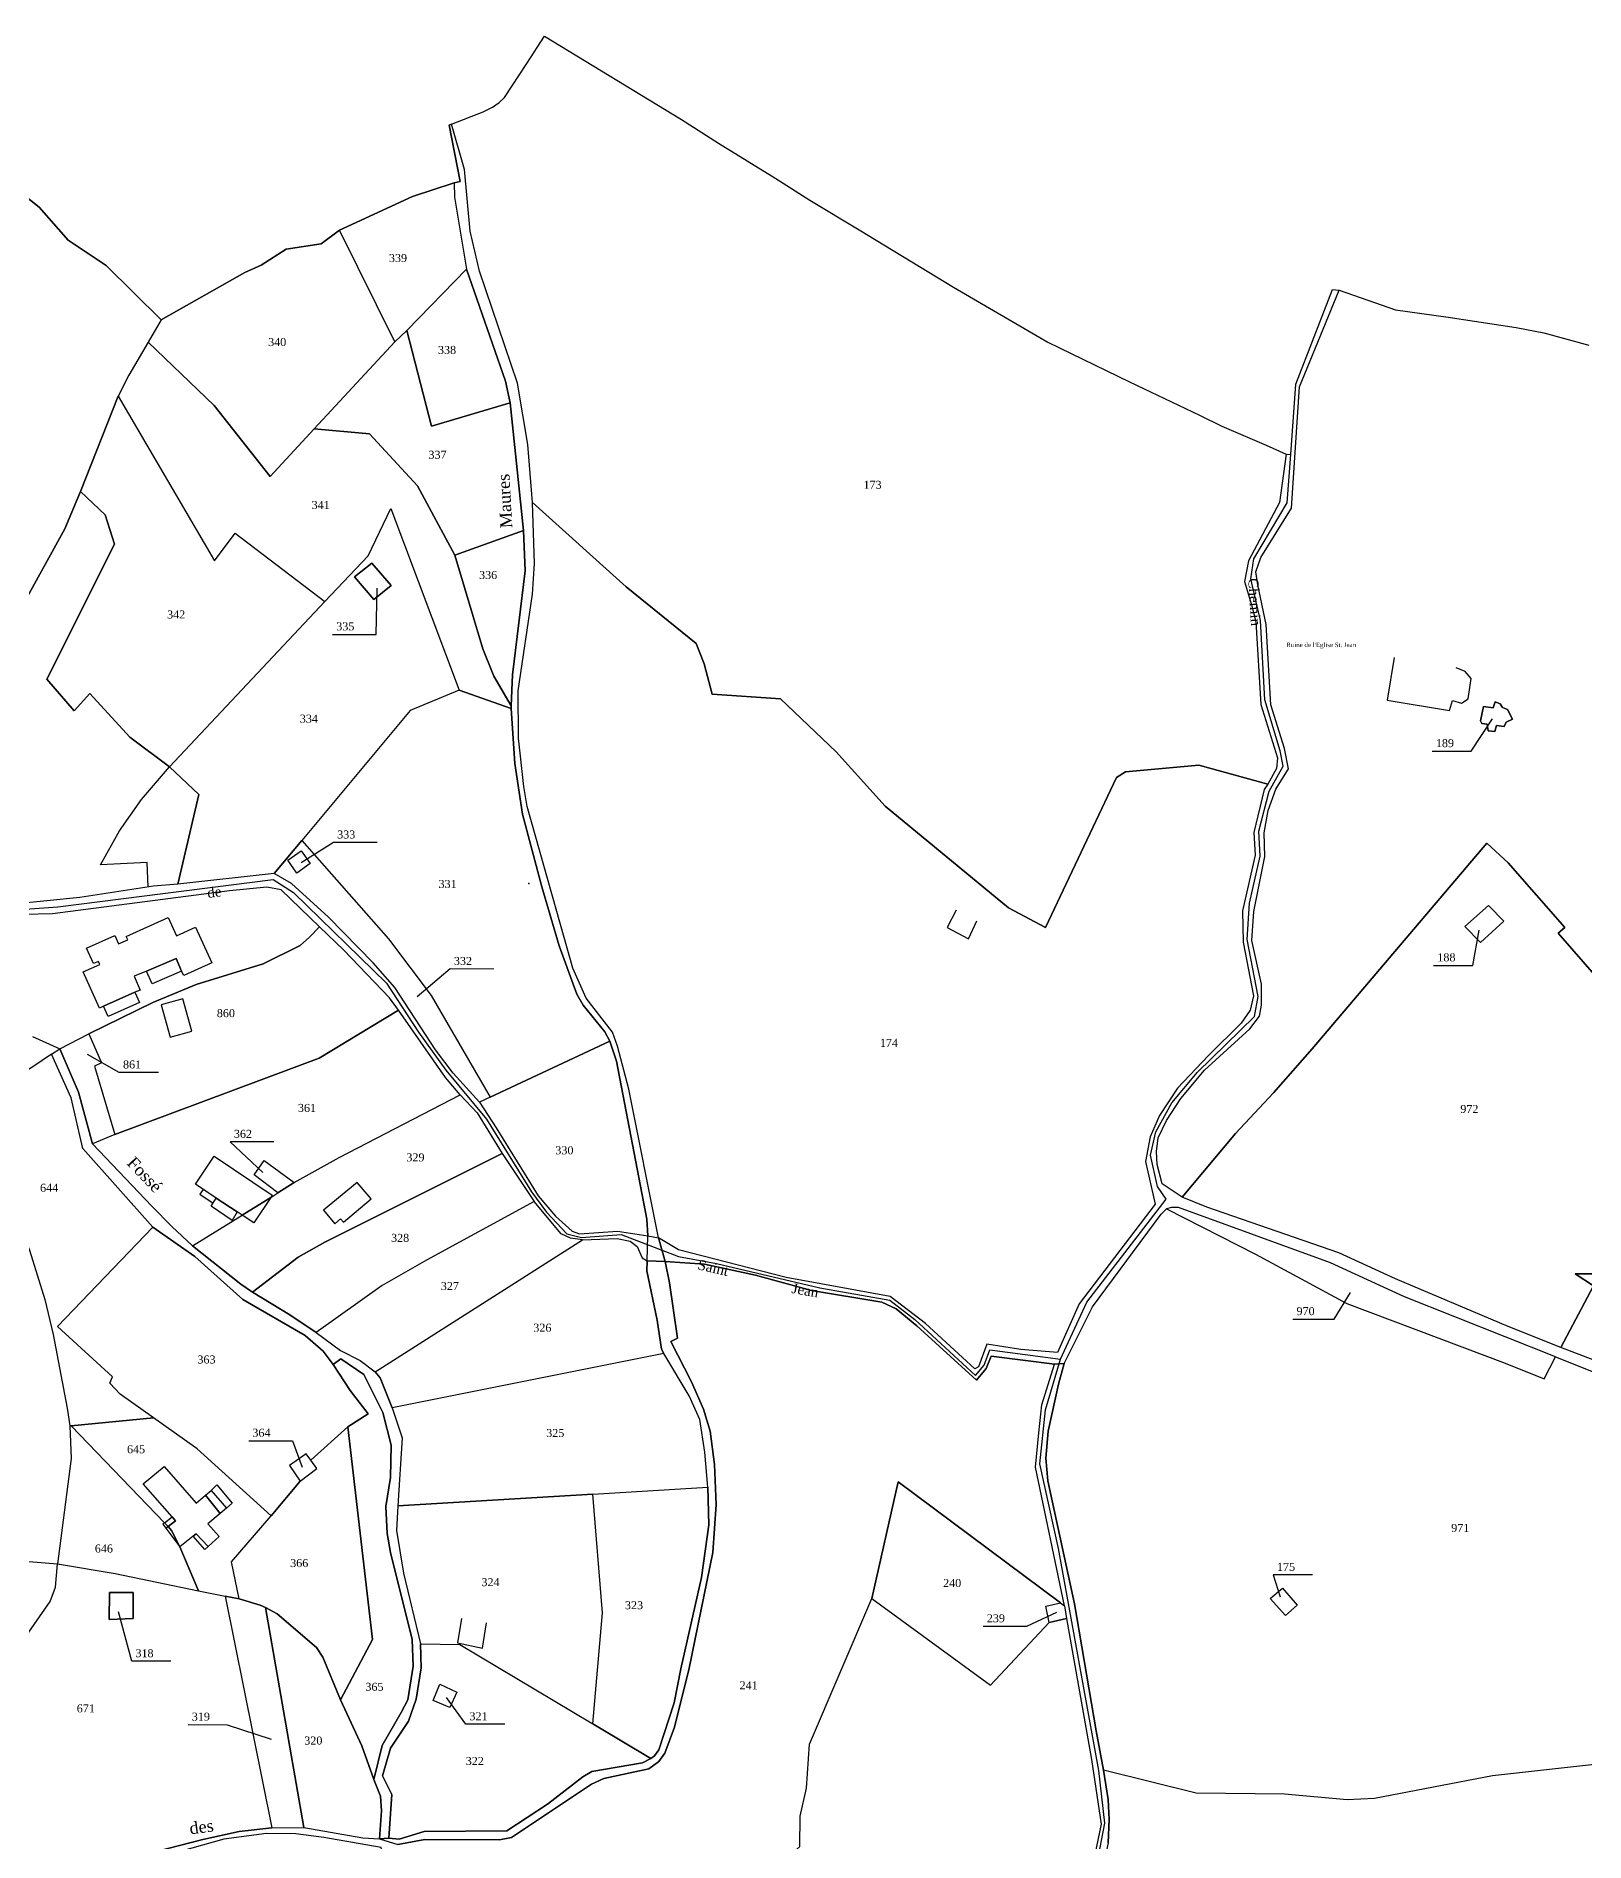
# Model space of a CAD drawing. Extents: x 1208104 to 1212743, y 6150498 to 6153217.
# Drawn here: x 1208578.3 to 1208965.5, y 6152259 to 6152710.2 of the extents above; entities that cross this region are included whole.
import ezdxf

# ---------------------------------------------------------------- set-up
doc = ezdxf.new("R2010")
doc.units = 0
doc.linetypes.add('CONTINU', pattern=[0])
doc.layers.get('0').update_dxf_attribs({"linetype": 'CONTINU'})
for name, color, linetype in [('1FLECHEFL', 7, 'CONTINU'), ('1LIEUDIT', 7, 'CONTINU'), ('1PARCELLE', 7, 'CONTINU'), ('1SECTION', 7, 'CONTINU'), ('1SUBDSECT', 7, 'CONTINU'), ('1TRONFLUV', 7, 'CONTINU'), ('1TROUPARCELLE', 7, 'CONTINU'), ('1ZONCOMM', 7, 'CONTINU'), ('3BATIDUR', 7, 'CONTINU'), ('3BATILEGER', 7, 'CONTINU'), ('3ENSIMMO', 7, 'CONTINU'), ('3FISCLINE', 7, 'CONTINUOUS'), ('3FLECHEPAR', 7, 'CONTINU'), ('3PARCELLETEX', 7, 'CONTINU'), ('3PISCINE', 7, 'CONTINUOUS'), ('3PONT', 7, 'CONTINU'), ('3TRONFLUVTEX', 7, 'CONTINU'), ('3ZONCOMMTEX', 7, 'CONTINU')]:
    doc.layers.add(name, color=color, linetype=linetype)
doc.styles.get("Standard").update_dxf_attribs({"font": 'Times New Roman'})

# ---------------------------------------------------------------- blocks, each defined once
blk = doc.blocks.new('FLECHRU1')
blk.add_point((0, 0))

msp = doc.modelspace()

# ---------------------------------------------------------------- linework, layer by layer
at = {"layer": '1LIEUDIT'}
for points in [[(1208846.26, 6152258.77), (1208846.53, 6152264.62), (1208846.28, 6152269.58), (1208845.1, 6152276.94), (1208843.26, 6152286.72), (1208837.89, 6152318.51), (1208831.21, 6152349.23), (1208830.71, 6152354.9), (1208831.27, 6152361.62), (1208833.9, 6152373.38), (1208835.34, 6152378.51), (1208832.87, 6152378.38), (1208817.08, 6152380.33), (1208815.82, 6152377.31), (1208813.39, 6152374.34), (1208798.46, 6152387.93), (1208793.26, 6152392.23), (1208789.71, 6152393.88), (1208772.17, 6152396.81), (1208758.11, 6152400.58), (1208745.37, 6152403.36), (1208735.57, 6152404.05), (1208733.85, 6152409.9), (1208726.44, 6152447.08), (1208723.67, 6152457.82), (1208722.4, 6152461.34), (1208715.83, 6152469.79), (1208712.48, 6152477.34), (1208701.07, 6152517.71), (1208700.25, 6152522.73), (1208698.9, 6152534.8), (1208698.77, 6152546.65), (1208702.4, 6152570.76), (1208702.85, 6152578.46), (1208702.41, 6152593.66), (1208701.2, 6152608.19), (1208698.6, 6152623.5), (1208689.11, 6152651.5), (1208686.83, 6152661.47), (1208685.41, 6152676.91), (1208682.1, 6152688.21), (1208690.02, 6152691.33), (1208692.41, 6152692.49), (1208694.08, 6152693.67), (1208695.38, 6152694.92), (1208701, 6152703.42), (1208705.38, 6152710.23), (1208739.67, 6152689.36), (1208748.87, 6152683.44), (1208763.26, 6152674.65), (1208771.74, 6152669.26), (1208784.04, 6152661.81), (1208807.64, 6152647.48), (1208831.18, 6152633.74), (1208851.63, 6152623.81), (1208869.17, 6152615.52), (1208874.75, 6152612.73), (1208885.82, 6152608.05), (1208890.82, 6152605.75), (1208891.99, 6152605.68), (1208893.24, 6152623.25), (1208902.37, 6152646.87), (1208904.06, 6152646.75), (1208918.13, 6152641.84), (1208931.33, 6152639.99), (1208948.32, 6152637.39), (1208955.17, 6152636.07), (1208966.5, 6152632.99)], [(1208568.24, 6152329.74), (1208583.64, 6152328.48), (1208598.08, 6152326.05), (1208618.86, 6152321.72), (1208625.56, 6152320.42), (1208629.06, 6152319.71), (1208634.32, 6152318.11), (1208635.67, 6152317.53), (1208638.52, 6152315.98), (1208648.41, 6152307.56), (1208649.94, 6152305.13), (1208654.42, 6152294.49), (1208659.71, 6152283.01), (1208662.71, 6152274.6), (1208664.36, 6152270.4), (1208664.67, 6152266.74), (1208664.11, 6152259.73), (1208668.73, 6152258.3), (1208675.44, 6152259.61), (1208694.16, 6152259.5), (1208697.12, 6152260.05), (1208717.13, 6152273.41), (1208720.2, 6152274.83), (1208731.48, 6152277.23), (1208733.97, 6152279.04), (1208735.44, 6152281.12), (1208737.87, 6152287.63), (1208741.59, 6152302.38), (1208747.48, 6152331.33), (1208748.28, 6152343.32), (1208747.87, 6152353.29), (1208746.8, 6152361.6), (1208745.16, 6152367.09), (1208742.17, 6152373.93), (1208736.93, 6152384.01), (1208738.62, 6152384.86), (1208736.63, 6152398.68), (1208735.57, 6152404.05), (1208733.85, 6152409.9), (1208726.44, 6152447.08), (1208723.67, 6152457.82), (1208722.4, 6152461.34), (1208715.83, 6152469.79), (1208712.48, 6152477.34), (1208701.07, 6152517.71), (1208700.25, 6152522.73), (1208698.9, 6152534.8), (1208698.77, 6152546.65), (1208702.4, 6152570.76), (1208702.85, 6152578.46), (1208702.41, 6152593.66), (1208701.2, 6152608.19), (1208698.6, 6152623.5), (1208689.11, 6152651.5), (1208686.83, 6152661.47), (1208685.41, 6152676.91), (1208682.1, 6152688.21), (1208681.55, 6152688), (1208684.3, 6152673.9), (1208682.81, 6152673.6), (1208672.38, 6152670.13), (1208654.15, 6152661.7), (1208649.53, 6152658.36), (1208640.82, 6152656.99), (1208634.59, 6152652.98), (1208630.51, 6152651.17), (1208609.59, 6152639.34), (1208595.81, 6152652.92), (1208586.29, 6152659.25), (1208579.09, 6152667.48), (1208573.48, 6152671.86)], [(1208568.24, 6152329.74), (1208583.64, 6152328.48), (1208598.08, 6152326.05), (1208618.86, 6152321.72), (1208625.56, 6152320.42), (1208629.06, 6152319.71), (1208634.32, 6152318.11), (1208635.67, 6152317.53), (1208638.52, 6152315.98), (1208648.41, 6152307.56), (1208649.94, 6152305.13), (1208654.42, 6152294.49), (1208659.71, 6152283.01), (1208662.71, 6152274.6), (1208664.36, 6152270.4), (1208664.67, 6152266.74), (1208664.11, 6152259.73), (1208668.73, 6152258.3), (1208675.44, 6152259.61), (1208694.16, 6152259.5), (1208697.12, 6152260.05), (1208717.13, 6152273.41), (1208720.2, 6152274.83), (1208731.48, 6152277.23), (1208733.97, 6152279.04), (1208735.44, 6152281.12), (1208737.87, 6152287.63), (1208741.59, 6152302.38), (1208747.48, 6152331.33), (1208748.28, 6152343.32), (1208747.87, 6152353.29), (1208746.8, 6152361.6), (1208745.16, 6152367.09), (1208742.17, 6152373.93), (1208736.93, 6152384.01), (1208738.62, 6152384.86), (1208736.63, 6152398.68), (1208735.57, 6152404.05), (1208745.37, 6152403.36), (1208758.11, 6152400.58), (1208772.17, 6152396.81), (1208789.71, 6152393.88), (1208793.26, 6152392.23), (1208798.46, 6152387.93), (1208813.39, 6152374.34), (1208815.82, 6152377.31), (1208817.08, 6152380.33), (1208832.87, 6152378.38), (1208835.34, 6152378.51), (1208833.9, 6152373.38), (1208831.27, 6152361.62), (1208830.71, 6152354.9), (1208831.21, 6152349.23), (1208837.89, 6152318.51), (1208843.26, 6152286.72), (1208845.1, 6152276.94), (1208846.28, 6152269.58), (1208846.53, 6152264.62), (1208846.26, 6152258.77)]]:
    msp.add_lwpolyline(points, dxfattribs=at)
at = {"layer": '1PARCELLE'}
for points in [[(1208702.41, 6152593.66), (1208701.2, 6152608.19), (1208698.6, 6152623.5), (1208689.11, 6152651.5), (1208686.83, 6152661.47), (1208685.41, 6152676.91), (1208682.1, 6152688.21), (1208690.02, 6152691.33), (1208692.41, 6152692.49), (1208694.08, 6152693.67), (1208695.38, 6152694.92), (1208701, 6152703.42), (1208705.38, 6152710.23), (1208739.67, 6152689.36), (1208748.87, 6152683.44), (1208763.26, 6152674.65), (1208771.74, 6152669.26), (1208784.04, 6152661.81), (1208807.64, 6152647.48), (1208831.18, 6152633.74), (1208851.63, 6152623.81), (1208869.17, 6152615.52), (1208874.75, 6152612.73), (1208885.82, 6152608.05), (1208890.82, 6152605.75), (1208889.14, 6152593.65), (1208881.36, 6152579.14), (1208880.42, 6152573.98), (1208882.17, 6152568.09), (1208883.22, 6152563.88), (1208884.43, 6152543.24), (1208888.6, 6152529.88), (1208888.37, 6152527.19), (1208886.25, 6152523.34), (1208868.94, 6152528.01), (1208850.65, 6152526.42), (1208848.37, 6152524.99), (1208830.6, 6152487.49), (1208821.4, 6152492.42), (1208790.53, 6152517.84), (1208778.31, 6152531.4), (1208764.36, 6152544.66), (1208747.27, 6152545.8), (1208745.3, 6152553.33), (1208743.28, 6152558.46), (1208725.79, 6152572.6), (1208702.41, 6152593.66)], [(1208531.95, 6152511.97), (1208526.32, 6152518.38), (1208522.13, 6152524.57), (1208509.51, 6152545.74), (1208511.11, 6152550.97), (1208509.35, 6152555.19), (1208503.19, 6152562.5), (1208496.36, 6152568.42), (1208525.81, 6152612.66), (1208542.11, 6152637.96), (1208564.16, 6152678.06), (1208573.48, 6152671.86), (1208579.09, 6152667.48), (1208586.29, 6152659.25), (1208595.81, 6152652.92), (1208609.59, 6152639.34), (1208606.3, 6152633.72), (1208601.46, 6152625.47), (1208598.82, 6152620.25), (1208589.42, 6152596.45), (1208585.5, 6152587.09), (1208555.87, 6152533.63), (1208539.35, 6152506.2), (1208531.95, 6152511.97)], [(1208685.92, 6152651.98), (1208670.94, 6152636.7), (1208668.01, 6152633.8), (1208654.15, 6152661.7), (1208672.38, 6152670.13), (1208682.81, 6152673.6), (1208682.89, 6152669.98), (1208685.92, 6152651.98)], [(1208668.01, 6152633.8), (1208654.15, 6152661.7), (1208649.53, 6152658.36), (1208640.82, 6152656.99), (1208634.59, 6152652.98), (1208630.51, 6152651.17), (1208609.59, 6152639.34), (1208606.3, 6152633.72), (1208622.79, 6152617.92), (1208636.82, 6152600.17), (1208647.81, 6152612.13), (1208668.01, 6152633.8)], [(1208685.92, 6152651.98), (1208670.94, 6152636.7), (1208677.12, 6152612.75), (1208696.8, 6152618.56), (1208695.61, 6152623.99), (1208685.92, 6152651.98)], [(1208670.94, 6152636.7), (1208668.01, 6152633.8), (1208647.81, 6152612.13), (1208661.61, 6152610.81), (1208673.6, 6152597.89), (1208682.94, 6152580.55), (1208700.16, 6152586.7), (1208696.8, 6152618.56), (1208677.12, 6152612.75), (1208670.94, 6152636.7)], [(1208684.05, 6152546.78), (1208697.03, 6152542.18), (1208697.06, 6152542.88), (1208692.72, 6152550.28), (1208689.94, 6152557.09), (1208682.94, 6152580.55), (1208673.6, 6152597.89), (1208661.61, 6152610.81), (1208647.81, 6152612.13), (1208636.82, 6152600.17), (1208622.79, 6152617.92), (1208606.3, 6152633.72), (1208601.46, 6152625.47), (1208598.82, 6152620.25), (1208622.89, 6152579.09), (1208628.04, 6152586), (1208650.45, 6152568.97), (1208661.3, 6152580.33), (1208666.94, 6152592.19), (1208684.05, 6152546.78)], [(1208650.45, 6152568.97), (1208611.67, 6152527.62), (1208601.74, 6152535.04), (1208591.75, 6152545.92), (1208587.78, 6152541.62), (1208580.99, 6152549.54), (1208597.91, 6152583.26), (1208595.56, 6152590.63), (1208589.42, 6152596.45), (1208598.82, 6152620.25), (1208622.89, 6152579.09), (1208628.04, 6152586), (1208650.45, 6152568.97)], [(1208611.67, 6152527.62), (1208618.96, 6152520.69), (1208613.75, 6152498.35), (1208607.64, 6152497.81), (1208589.27, 6152494.95), (1208572.73, 6152493.35), (1208558.36, 6152496.24), (1208548.27, 6152500.87), (1208539.35, 6152506.2), (1208555.87, 6152533.63), (1208585.5, 6152587.09), (1208589.42, 6152596.45), (1208595.56, 6152590.63), (1208597.91, 6152583.26), (1208580.99, 6152549.54), (1208587.78, 6152541.62), (1208591.75, 6152545.92), (1208601.74, 6152535.04), (1208611.67, 6152527.62)], [(1208618.96, 6152520.69), (1208611.67, 6152527.62), (1208650.45, 6152568.97), (1208661.3, 6152580.33), (1208666.94, 6152592.19), (1208684.05, 6152546.78), (1208671.84, 6152541.74), (1208644.71, 6152509.26), (1208637.83, 6152500.96), (1208613.75, 6152498.35), (1208618.96, 6152520.69)], [(1208702.41, 6152593.66), (1208725.79, 6152572.6), (1208743.28, 6152558.46), (1208745.3, 6152553.33), (1208747.27, 6152545.8), (1208764.36, 6152544.66), (1208778.31, 6152531.4), (1208790.53, 6152517.84), (1208821.4, 6152492.42), (1208830.6, 6152487.49), (1208848.37, 6152524.99), (1208850.65, 6152526.42), (1208868.94, 6152528.01), (1208886.25, 6152523.34), (1208885.33, 6152521.98), (1208882.73, 6152511.26), (1208883.06, 6152505.58), (1208879.85, 6152491.61), (1208880.04, 6152483.85), (1208882.65, 6152470.39), (1208881.79, 6152466.84), (1208879.51, 6152463.55), (1208871.36, 6152455.47), (1208863.61, 6152447.36), (1208859.14, 6152440.52), (1208856.78, 6152435.19), (1208855.67, 6152428.98), (1208858.03, 6152418.35), (1208839.01, 6152393.42), (1208833.63, 6152381.26), (1208824.43, 6152382), (1208815.98, 6152383.4), (1208813.86, 6152377.73), (1208813, 6152377.17), (1208800.65, 6152388.52), (1208791.83, 6152395.29), (1208765.77, 6152400.03), (1208738.91, 6152406.96), (1208733.85, 6152409.9), (1208726.44, 6152447.08), (1208723.67, 6152457.82), (1208722.4, 6152461.34), (1208715.83, 6152469.79), (1208712.48, 6152477.34), (1208701.07, 6152517.71), (1208700.25, 6152522.73), (1208698.9, 6152534.8), (1208698.77, 6152546.65), (1208702.4, 6152570.76), (1208702.85, 6152578.46), (1208702.41, 6152593.66)], [(1208682.94, 6152580.55), (1208689.94, 6152557.09), (1208692.72, 6152550.28), (1208697.06, 6152542.88), (1208697.41, 6152550.65), (1208700.59, 6152576.57), (1208700.16, 6152586.7), (1208682.94, 6152580.55)], [(1208662.21, 6152578.54), (1208657.88, 6152575.09), (1208662.74, 6152569.46), (1208667.09, 6152572.97), (1208662.21, 6152578.54)], [(1208691.78, 6152445.07), (1208721.72, 6152459.04), (1208720.44, 6152461.4), (1208715.08, 6152468.05), (1208713.47, 6152470.83), (1208709.04, 6152482.9), (1208704.74, 6152497.67), (1208699.91, 6152515.82), (1208697.95, 6152528.46), (1208697.03, 6152542.18), (1208684.05, 6152546.78), (1208671.84, 6152541.74), (1208644.71, 6152509.26), (1208666.4, 6152484.65), (1208677.05, 6152470.46), (1208691.78, 6152445.07)], [(1208940.12, 6152542.72), (1208939.39, 6152539.12), (1208939.68, 6152538.48), (1208941.06, 6152538.3), (1208941.31, 6152536.64), (1208942.98, 6152536.42), (1208943.39, 6152537.94), (1208945.33, 6152537.73), (1208945.82, 6152538.8), (1208947.34, 6152539.54), (1208946.14, 6152541.92), (1208944.84, 6152542.47), (1208944.28, 6152543.39), (1208943.01, 6152543.86), (1208942.57, 6152542.41), (1208940.12, 6152542.72)], [(1208682.55, 6152451.12), (1208678.11, 6152456.93), (1208667.96, 6152472.45), (1208662.54, 6152478.68), (1208651.43, 6152490.03), (1208642.13, 6152498.49), (1208637.83, 6152500.96), (1208644.71, 6152509.26), (1208666.4, 6152484.65), (1208677.05, 6152470.46), (1208691.78, 6152445.07), (1208689.14, 6152443.84), (1208682.55, 6152451.12)], [(1208643.51, 6152501.02), (1208641.22, 6152504.29), (1208644.53, 6152506.64), (1208646.78, 6152503.44), (1208643.51, 6152501.02)], [(1208946.31, 6152387.81), (1208918.09, 6152399.65), (1208904, 6152406.16), (1208870.96, 6152417.6), (1208864.82, 6152420.13), (1208878.15, 6152436), (1208887.61, 6152446.15), (1208897.29, 6152457.16), (1208940.97, 6152508.56), (1208946.27, 6152503.61), (1208960.49, 6152487.51), (1208958.82, 6152486.07), (1208978.12, 6152463.94), (1209002.19, 6152435.45), (1208999.08, 6152431.72), (1208999.3, 6152431.44), (1208980.8, 6152410.72), (1208986.09, 6152406.25), (1208972.07, 6152400.95), (1208963.06, 6152400.95), (1208967.63, 6152397.95), (1208959.49, 6152382.5), (1208946.31, 6152387.81)], [(1208939.37, 6152483.7), (1208935.42, 6152487.75), (1208941.34, 6152493), (1208945.18, 6152489.08), (1208939.37, 6152483.7)], [(1208591.48, 6152460.94), (1208594.61, 6152453.65), (1208592.89, 6152452.83), (1208598, 6152435.78), (1208649.03, 6152454.8), (1208668.85, 6152466.83), (1208666.61, 6152469.94), (1208655.2, 6152481.82), (1208649.14, 6152487.67), (1208646.65, 6152485.08), (1208644.29, 6152482.95), (1208635.05, 6152478.42), (1208618.32, 6152473.22), (1208607.52, 6152468.74), (1208591.48, 6152460.94)], [(1208598, 6152435.78), (1208592.37, 6152433.44), (1208607.22, 6152417.81), (1208612.21, 6152412.8), (1208617.4, 6152407.9), (1208629.81, 6152415.6), (1208636.94, 6152420.04), (1208638.76, 6152421.17), (1208632.78, 6152425.7), (1208635.31, 6152429.27), (1208642.82, 6152423.72), (1208654.06, 6152430.01), (1208684.3, 6152445.67), (1208680.64, 6152450), (1208668.85, 6152466.83), (1208649.03, 6152454.8), (1208598, 6152435.78)], [(1208584.26, 6152457.14), (1208591.48, 6152460.94), (1208594.61, 6152453.65), (1208592.89, 6152452.83), (1208598, 6152435.78), (1208592.37, 6152433.44), (1208588.93, 6152446.35), (1208584.26, 6152457.14)], [(1208607.67, 6152364.99), (1208599.3, 6152370.85), (1208596.73, 6152373.59), (1208597.42, 6152375.16), (1208583.68, 6152387.78), (1208607.47, 6152412.6), (1208589.94, 6152432.25), (1208587.09, 6152444.9), (1208582.12, 6152455.79), (1208577.47, 6152452.67), (1208573.61, 6152450.25), (1208557.31, 6152444.48), (1208552.15, 6152440.99), (1208555.2, 6152435.87), (1208568.87, 6152422.26), (1208571.4, 6152418.8), (1208573.95, 6152413.49), (1208576.66, 6152406.87), (1208580.46, 6152394.53), (1208582.53, 6152385.79), (1208586.08, 6152367.34), (1208586.7, 6152362.96), (1208587.06, 6152362.98), (1208607.67, 6152364.99)], [(1208691.78, 6152445.07), (1208689.14, 6152443.84), (1208693.34, 6152437.45), (1208703.81, 6152420.44), (1208708.11, 6152415.37), (1208712.28, 6152411.59), (1208714.12, 6152410.91), (1208723.63, 6152411.58), (1208731.25, 6152410.4), (1208730.94, 6152414.58), (1208723.41, 6152454.08), (1208721.72, 6152459.04), (1208691.78, 6152445.07)], [(1208617.4, 6152407.9), (1208629.81, 6152415.6), (1208636.94, 6152420.04), (1208638.76, 6152421.17), (1208642.82, 6152423.72), (1208654.06, 6152430.01), (1208684.3, 6152445.67), (1208688.54, 6152441.18), (1208694.79, 6152431.04), (1208650.49, 6152408.89), (1208643.79, 6152405.12), (1208632.36, 6152396.35), (1208629.48, 6152398.38), (1208617.4, 6152407.9)], [(1208632.36, 6152396.35), (1208643.79, 6152405.12), (1208650.49, 6152408.89), (1208694.79, 6152431.04), (1208702.8, 6152419.04), (1208675.87, 6152404.35), (1208664.77, 6152398.01), (1208648.29, 6152386.31), (1208641.76, 6152390.69), (1208632.36, 6152396.35)], [(1208638.76, 6152421.17), (1208632.78, 6152425.7), (1208635.31, 6152429.27), (1208642.82, 6152423.72), (1208638.76, 6152421.17)], [(1208663.05, 6152376.44), (1208714.89, 6152409.4), (1208711.92, 6152409.86), (1208709.56, 6152410.96), (1208702.8, 6152419.04), (1208675.87, 6152404.35), (1208664.77, 6152398.01), (1208648.29, 6152386.31), (1208654.43, 6152381.79), (1208659.32, 6152379.25), (1208663.05, 6152376.44)], [(1208860.9, 6152417.21), (1208883.12, 6152405.88), (1208905.95, 6152393.56), (1208945.58, 6152378.64), (1208955.27, 6152374.7), (1208958.09, 6152380.18), (1208920.4, 6152395.21), (1208901.88, 6152403.71), (1208863.84, 6152417.52), (1208862.15, 6152417.52), (1208860.9, 6152417.21)], [(1208652.56, 6152378.3), (1208656.77, 6152371.75), (1208661.29, 6152365.98), (1208656.2, 6152362.73), (1208646.96, 6152354.35), (1208645.78, 6152355.97), (1208641.66, 6152353.04), (1208644.29, 6152349.16), (1208637.03, 6152340.46), (1208618.52, 6152357.18), (1208607.67, 6152364.99), (1208599.3, 6152370.85), (1208596.73, 6152373.59), (1208597.42, 6152375.16), (1208583.68, 6152387.78), (1208607.47, 6152412.6), (1208617.97, 6152405.28), (1208629.98, 6152394.55), (1208645.52, 6152385.5), (1208650.07, 6152381.57), (1208652.56, 6152378.3)], [(1208663.05, 6152376.44), (1208714.89, 6152409.4), (1208723.53, 6152409.79), (1208726.8, 6152409.07), (1208728.59, 6152407.75), (1208729.79, 6152404.97), (1208731.06, 6152404.19), (1208731, 6152401.65), (1208733.57, 6152389.39), (1208734.65, 6152382.1), (1208735.18, 6152381.01), (1208667.33, 6152367.44), (1208664.31, 6152374.96), (1208663.05, 6152376.44)], [(1208662.71, 6152274.6), (1208659.71, 6152283.01), (1208654.42, 6152294.49), (1208662.39, 6152309.6), (1208656.2, 6152362.73), (1208661.29, 6152365.98), (1208656.77, 6152371.75), (1208652.56, 6152378.3), (1208654.47, 6152379.67), (1208660.26, 6152375.8), (1208664.98, 6152366.27), (1208667.06, 6152358.14), (1208666.86, 6152350.04), (1208665.73, 6152342.81), (1208666.1, 6152336.06), (1208666.89, 6152331.32), (1208672.29, 6152309.56), (1208672.56, 6152302.88), (1208671.24, 6152294.52), (1208669.53, 6152291.32), (1208664.83, 6152283.06), (1208662.71, 6152274.6)], [(1208735.18, 6152381.01), (1208667.33, 6152367.44), (1208669.82, 6152359.98), (1208668.76, 6152342.92), (1208717.45, 6152345.89), (1208746.23, 6152347.59), (1208745.51, 6152356.35), (1208744.19, 6152364.5), (1208741.59, 6152370.47), (1208735.18, 6152381.01)], [(1208618.86, 6152321.72), (1208625.56, 6152320.42), (1208629.06, 6152319.71), (1208627.15, 6152328.99), (1208637.03, 6152340.46), (1208618.52, 6152357.18), (1208607.67, 6152364.99), (1208587.06, 6152362.98), (1208610.39, 6152338.69), (1208611.27, 6152337.77), (1208612.18, 6152336.83), (1208614.24, 6152332.69), (1208618.86, 6152321.72)], [(1208583.64, 6152328.48), (1208598.08, 6152326.05), (1208618.86, 6152321.72), (1208614.24, 6152332.69), (1208612.18, 6152336.83), (1208611.27, 6152337.77), (1208610.39, 6152338.69), (1208587.06, 6152362.98), (1208586.7, 6152362.96), (1208587.09, 6152354.8), (1208583.64, 6152328.48)], [(1208635.67, 6152317.53), (1208634.32, 6152318.11), (1208629.06, 6152319.71), (1208627.15, 6152328.99), (1208637.03, 6152340.46), (1208644.29, 6152349.16), (1208648.44, 6152352.33), (1208646.96, 6152354.35), (1208656.2, 6152362.73), (1208662.39, 6152309.6), (1208654.42, 6152294.49), (1208649.94, 6152305.13), (1208648.41, 6152307.56), (1208638.52, 6152315.98), (1208635.67, 6152317.53)], [(1208646.96, 6152354.35), (1208645.78, 6152355.97), (1208641.66, 6152353.04), (1208644.29, 6152349.16), (1208648.44, 6152352.33), (1208646.96, 6152354.35)], [(1208732, 6152279.79), (1208717.49, 6152288.47), (1208719.9, 6152316.19), (1208717.45, 6152345.89), (1208746.23, 6152347.59), (1208746.44, 6152338.19), (1208744.62, 6152325.05), (1208739.48, 6152302.26), (1208737.78, 6152293.74), (1208733.94, 6152282.01), (1208732.87, 6152280.47), (1208732, 6152279.79)], [(1208831.56, 6152313.84), (1208830.71, 6152317.92), (1208834.36, 6152318.74), (1208793.76, 6152349), (1208787.21, 6152319.79), (1208816.92, 6152298.11), (1208831.56, 6152313.84)], [(1208674.36, 6152308.46), (1208684.26, 6152308.29), (1208717.49, 6152288.47), (1208719.9, 6152316.19), (1208717.45, 6152345.89), (1208668.76, 6152342.92), (1208668.41, 6152336.79), (1208670.16, 6152326.11), (1208674.36, 6152308.46)], [(1208569.58, 6152257.91), (1208564.64, 6152266.68), (1208561.85, 6152273.06), (1208556.22, 6152286.07), (1208565, 6152296.49), (1208576.45, 6152311.35), (1208581.81, 6152319.04), (1208583.18, 6152322.65), (1208583.64, 6152328.48), (1208598.08, 6152326.05), (1208618.86, 6152321.72), (1208625.56, 6152320.42), (1208637.25, 6152262.48), (1208629.07, 6152261.58), (1208619.99, 6152259.58), (1208605.36, 6152255.8), (1208592.88, 6152247.99), (1208579.81, 6152240.6), (1208569.58, 6152257.91)], [(1208596.55, 6152314.59), (1208596.65, 6152321.28), (1208602.55, 6152321.33), (1208602.59, 6152314.8), (1208596.55, 6152314.59)], [(1208625.56, 6152320.42), (1208637.25, 6152262.48), (1208645.23, 6152262.58), (1208635.67, 6152317.53), (1208634.32, 6152318.11), (1208629.06, 6152319.71), (1208625.56, 6152320.42)], [(1208839.06, 6152237.07), (1208818.09, 6152228), (1208809.24, 6152223.7), (1208802.84, 6152220.01), (1208795.19, 6152210.97), (1208789.87, 6152202.13), (1208782.48, 6152187.94), (1208772.35, 6152164.39), (1208723.17, 6152213.98), (1208758.52, 6152248.34), (1208769.19, 6152257.85), (1208769.28, 6152265.41), (1208770.88, 6152272.45), (1208771.61, 6152283.41), (1208787.21, 6152319.79), (1208816.92, 6152298.11), (1208831.56, 6152313.84), (1208835.87, 6152314.83), (1208842.15, 6152279.57), (1208844.56, 6152263.39), (1208839.06, 6152237.07)], [(1208890.64, 6152315.59), (1208886.81, 6152319.79), (1208889.86, 6152322.35), (1208893.56, 6152318.14), (1208890.64, 6152315.59)], [(1208635.67, 6152317.53), (1208645.23, 6152262.58), (1208659.99, 6152259.96), (1208664.11, 6152259.73), (1208664.67, 6152266.74), (1208664.36, 6152270.4), (1208662.71, 6152274.6), (1208659.71, 6152283.01), (1208654.42, 6152294.49), (1208649.94, 6152305.13), (1208648.41, 6152307.56), (1208638.52, 6152315.98), (1208635.67, 6152317.53)], [(1208835.35, 6152318), (1208835.87, 6152314.83), (1208831.56, 6152313.84), (1208830.71, 6152317.92), (1208834.36, 6152318.74), (1208835.35, 6152318)], [(1208666.5, 6152259.93), (1208667.22, 6152270.81), (1208664.87, 6152275.52), (1208666.88, 6152282.41), (1208671.37, 6152289.14), (1208673.27, 6152294.68), (1208674.54, 6152302.44), (1208674.36, 6152308.46), (1208684.26, 6152308.29), (1208717.49, 6152288.47), (1208732, 6152279.79), (1208729.85, 6152278.76), (1208717.19, 6152276.57), (1208714.96, 6152275.28), (1208706.12, 6152268.37), (1208695.98, 6152261.74), (1208675.32, 6152261.55), (1208669.02, 6152259.67), (1208666.5, 6152259.93)], [(1208681.69, 6152292.57), (1208677.54, 6152294.33), (1208679.19, 6152298.41), (1208683.49, 6152296.4), (1208681.69, 6152292.57)], [(1208673.22, 6152231.88), (1208668.18, 6152241.55), (1208664.59, 6152257.55), (1208650.25, 6152260.12), (1208643.23, 6152261.01), (1208635.92, 6152261.12), (1208625.2, 6152259.66), (1208611.91, 6152255.93), (1208613.52, 6152252.91), (1208673.22, 6152231.88)]]:
    msp.add_lwpolyline(points, close=True, dxfattribs=at)
for points in [[(1208978.12, 6152463.94), (1208958.82, 6152486.07), (1208960.49, 6152487.51), (1208946.27, 6152503.61), (1208940.97, 6152508.56), (1208897.29, 6152457.16), (1208887.61, 6152446.15), (1208878.15, 6152436), (1208864.82, 6152420.13), (1208859.83, 6152423.39), (1208858.55, 6152428.23), (1208858.38, 6152431.48), (1208858.82, 6152434.96), (1208860.92, 6152439.24), (1208864.49, 6152444.78), (1208870.41, 6152451.84), (1208881.74, 6152462.2), (1208884.11, 6152465.33), (1208884.63, 6152468.06), (1208884.6, 6152473.34), (1208882.25, 6152484.26), (1208882.75, 6152491.47), (1208885.43, 6152505.25), (1208885.29, 6152511.16), (1208886.32, 6152516.75), (1208888.23, 6152522.08), (1208891.35, 6152527.09), (1208890.36, 6152532.23), (1208886.94, 6152543.09), (1208885.79, 6152563.16), (1208883.73, 6152573.11), (1208883.24, 6152576.33), (1208884.43, 6152579.94), (1208892.14, 6152592.3), (1208894.13, 6152622.56), (1208904.06, 6152646.75), (1208918.13, 6152641.84), (1208931.33, 6152639.99), (1208948.32, 6152637.39), (1208955.17, 6152636.07), (1208966.5, 6152632.99)], [(1208577.37, 6152460.23), (1208584.26, 6152457.14), (1208584.26, 6152457.14), (1208591.48, 6152460.94), (1208607.52, 6152468.74), (1208618.32, 6152473.22), (1208635.05, 6152478.42), (1208644.29, 6152482.95), (1208646.65, 6152485.08), (1208649.14, 6152487.67), (1208639.54, 6152496.89), (1208635.95, 6152497.55), (1208626.61, 6152496.67), (1208582.42, 6152490.89), (1208575.15, 6152490.69)], [(1208970.84, 6152278.62), (1208942.38, 6152275.51), (1208912.91, 6152269.86), (1208906.01, 6152269.46), (1208890.42, 6152270.89), (1208890.42, 6152270.89), (1208868.3, 6152271.12), (1208845.1, 6152276.94), (1208843.26, 6152286.72), (1208837.89, 6152318.51), (1208831.21, 6152349.23), (1208830.71, 6152354.9), (1208831.27, 6152361.62), (1208833.9, 6152373.38), (1208835.34, 6152378.51), (1208842.4, 6152392.7), (1208859.54, 6152415.86), (1208860.9, 6152417.21), (1208883.12, 6152405.88), (1208905.95, 6152393.56), (1208945.58, 6152378.64), (1208955.27, 6152374.7), (1208958.09, 6152380.18), (1208968.35, 6152376.13)], [(1208769.19, 6152257.85), (1208769.28, 6152265.41), (1208770.88, 6152272.45), (1208771.61, 6152283.41), (1208787.21, 6152319.79), (1208793.76, 6152349), (1208834.36, 6152318.74), (1208835.35, 6152318), (1208828.16, 6152352.66), (1208828.97, 6152361.22), (1208829.74, 6152368.16), (1208832.87, 6152378.38), (1208817.08, 6152380.33), (1208815.82, 6152377.31), (1208813.39, 6152374.34), (1208798.46, 6152387.93), (1208793.26, 6152392.23), (1208789.71, 6152393.88), (1208772.17, 6152396.81), (1208758.11, 6152400.58), (1208745.37, 6152403.36), (1208735.57, 6152404.05), (1208736.63, 6152398.68), (1208738.62, 6152384.86), (1208736.93, 6152384.01), (1208742.17, 6152373.93), (1208745.16, 6152367.09), (1208746.8, 6152361.6), (1208747.87, 6152353.29), (1208748.28, 6152343.32), (1208747.48, 6152331.33), (1208741.59, 6152302.38), (1208737.87, 6152287.63), (1208735.44, 6152281.12), (1208733.97, 6152279.04), (1208731.48, 6152277.23), (1208720.2, 6152274.83), (1208717.13, 6152273.41), (1208697.12, 6152260.05), (1208694.16, 6152259.5), (1208675.44, 6152259.61), (1208668.73, 6152258.3)], [(1208991.33, 6152370.33), (1208959.49, 6152382.5), (1208967.63, 6152397.95), (1208963.06, 6152400.95), (1208972.07, 6152400.95)], [(1208970.84, 6152278.62), (1208942.38, 6152275.51), (1208912.91, 6152269.86), (1208906.01, 6152269.46), (1208890.42, 6152270.89), (1208868.3, 6152271.12), (1208845.1, 6152276.94), (1208846.28, 6152269.58), (1208846.53, 6152264.62), (1208846.26, 6152258.77), (1208841.78, 6152238.12), (1208841.56, 6152230.61), (1208906.19, 6152197.25), (1208919.44, 6152188.37), (1208929.51, 6152180.59), (1208936.53, 6152174.44), (1208949.7, 6152162.72), (1208955.31, 6152156.61), (1208958.07, 6152150.97), (1208959.64, 6152145.99), (1208961.59, 6152134.57), (1208963.41, 6152122.07), (1208966.67, 6152091.16)]]:
    msp.add_lwpolyline(points, dxfattribs=at)
at = {"layer": '1SECTION'}
msp.add_lwpolyline([(1208573.48, 6152671.86), (1208579.09, 6152667.48), (1208586.29, 6152659.25), (1208595.81, 6152652.92), (1208609.59, 6152639.34), (1208630.51, 6152651.17), (1208634.59, 6152652.98), (1208640.82, 6152656.99), (1208649.53, 6152658.36), (1208654.15, 6152661.7), (1208672.38, 6152670.13), (1208682.81, 6152673.6), (1208684.3, 6152673.9), (1208681.55, 6152688), (1208682.1, 6152688.21), (1208690.02, 6152691.33), (1208692.41, 6152692.49), (1208694.08, 6152693.67), (1208695.38, 6152694.92), (1208701, 6152703.42), (1208705.38, 6152710.23), (1208739.67, 6152689.36), (1208748.87, 6152683.44), (1208763.26, 6152674.65), (1208771.74, 6152669.26), (1208784.04, 6152661.81), (1208807.64, 6152647.48), (1208831.18, 6152633.74), (1208851.63, 6152623.81), (1208869.17, 6152615.52), (1208874.75, 6152612.73), (1208885.82, 6152608.05), (1208890.82, 6152605.75), (1208891.99, 6152605.68), (1208893.24, 6152623.25), (1208902.37, 6152646.87), (1208904.06, 6152646.75), (1208918.13, 6152641.84), (1208931.33, 6152639.99), (1208948.32, 6152637.39), (1208955.17, 6152636.07), (1208966.5, 6152632.99)], dxfattribs=at)
at = {"layer": '1SUBDSECT'}
msp.add_lwpolyline([(1208573.48, 6152671.86), (1208579.09, 6152667.48), (1208586.29, 6152659.25), (1208595.81, 6152652.92), (1208609.59, 6152639.34), (1208630.51, 6152651.17), (1208634.59, 6152652.98), (1208640.82, 6152656.99), (1208649.53, 6152658.36), (1208654.15, 6152661.7), (1208672.38, 6152670.13), (1208682.81, 6152673.6), (1208684.3, 6152673.9), (1208681.55, 6152688), (1208682.1, 6152688.21), (1208690.02, 6152691.33), (1208692.41, 6152692.49), (1208694.08, 6152693.67), (1208695.38, 6152694.92), (1208701, 6152703.42), (1208705.38, 6152710.23), (1208739.67, 6152689.36), (1208748.87, 6152683.44), (1208763.26, 6152674.65), (1208771.74, 6152669.26), (1208784.04, 6152661.81), (1208807.64, 6152647.48), (1208831.18, 6152633.74), (1208851.63, 6152623.81), (1208869.17, 6152615.52), (1208874.75, 6152612.73), (1208885.82, 6152608.05), (1208890.82, 6152605.75), (1208891.99, 6152605.68), (1208893.24, 6152623.25), (1208902.37, 6152646.87), (1208904.06, 6152646.75), (1208918.13, 6152641.84), (1208931.33, 6152639.99), (1208948.32, 6152637.39), (1208955.17, 6152636.07), (1208966.5, 6152632.99)], dxfattribs=at)
at = {"layer": '1TRONFLUV'}
for points in [[(1208685.92, 6152651.98), (1208695.61, 6152623.99), (1208696.8, 6152618.56), (1208700.16, 6152586.7), (1208700.59, 6152576.57), (1208697.41, 6152550.65), (1208697.06, 6152542.88), (1208697.03, 6152542.18), (1208697.95, 6152528.46), (1208699.91, 6152515.82), (1208704.74, 6152497.67), (1208709.04, 6152482.9), (1208713.47, 6152470.83), (1208715.08, 6152468.05), (1208720.44, 6152461.4), (1208721.72, 6152459.04), (1208723.41, 6152454.08), (1208730.94, 6152414.58), (1208731.25, 6152410.4), (1208733.85, 6152409.9), (1208726.44, 6152447.08), (1208723.67, 6152457.82), (1208722.4, 6152461.34), (1208715.83, 6152469.79), (1208712.48, 6152477.34), (1208701.07, 6152517.71), (1208700.25, 6152522.73), (1208698.9, 6152534.8), (1208698.77, 6152546.65), (1208702.4, 6152570.76), (1208702.85, 6152578.46), (1208702.41, 6152593.66), (1208701.2, 6152608.19), (1208698.6, 6152623.5), (1208689.11, 6152651.5), (1208686.83, 6152661.47), (1208685.41, 6152676.91), (1208682.1, 6152688.21), (1208681.55, 6152688), (1208684.3, 6152673.9), (1208682.81, 6152673.6), (1208682.89, 6152669.98), (1208685.92, 6152651.98)], [(1208652.56, 6152378.3), (1208650.07, 6152381.57), (1208645.52, 6152385.5), (1208629.98, 6152394.55), (1208617.97, 6152405.28), (1208607.47, 6152412.6), (1208589.94, 6152432.25), (1208587.09, 6152444.9), (1208582.12, 6152455.79), (1208584.26, 6152457.14), (1208588.93, 6152446.35), (1208592.37, 6152433.44), (1208607.22, 6152417.81), (1208612.21, 6152412.8), (1208617.4, 6152407.9), (1208629.48, 6152398.38), (1208632.36, 6152396.35), (1208641.76, 6152390.69), (1208648.29, 6152386.31), (1208654.43, 6152381.79), (1208659.32, 6152379.25), (1208663.05, 6152376.44), (1208664.31, 6152374.96), (1208667.33, 6152367.44), (1208669.82, 6152359.98), (1208668.76, 6152342.92), (1208668.41, 6152336.79), (1208670.16, 6152326.11), (1208674.36, 6152308.46), (1208674.54, 6152302.44), (1208673.27, 6152294.68), (1208671.37, 6152289.14), (1208666.88, 6152282.41), (1208664.87, 6152275.52), (1208667.22, 6152270.81), (1208666.5, 6152259.93), (1208664.11, 6152259.73), (1208664.67, 6152266.74), (1208664.36, 6152270.4), (1208662.71, 6152274.6), (1208664.83, 6152283.06), (1208669.53, 6152291.32), (1208671.24, 6152294.52), (1208672.56, 6152302.88), (1208672.29, 6152309.56), (1208666.89, 6152331.32), (1208666.1, 6152336.06), (1208665.73, 6152342.81), (1208666.86, 6152350.04), (1208667.06, 6152358.14), (1208664.98, 6152366.27), (1208660.26, 6152375.8), (1208654.47, 6152379.67), (1208652.56, 6152378.3)]]:
    msp.add_lwpolyline(points, close=True, dxfattribs=at)
for points in [[(1208605.36, 6152255.8), (1208619.99, 6152259.58), (1208629.07, 6152261.58), (1208637.25, 6152262.48), (1208645.23, 6152262.58), (1208659.99, 6152259.96), (1208664.11, 6152259.73), (1208666.5, 6152259.93), (1208669.02, 6152259.67), (1208675.32, 6152261.55), (1208695.98, 6152261.74), (1208706.12, 6152268.37), (1208714.96, 6152275.28), (1208717.19, 6152276.57), (1208729.85, 6152278.76), (1208732, 6152279.79), (1208732.87, 6152280.47), (1208733.94, 6152282.01), (1208737.78, 6152293.74), (1208739.48, 6152302.26), (1208744.62, 6152325.05), (1208746.44, 6152338.19), (1208746.23, 6152347.59), (1208745.51, 6152356.35), (1208744.19, 6152364.5), (1208741.59, 6152370.47), (1208735.18, 6152381.01), (1208734.65, 6152382.1), (1208733.57, 6152389.39), (1208731, 6152401.65), (1208731.06, 6152404.19), (1208735.57, 6152404.05), (1208736.63, 6152398.68), (1208738.62, 6152384.86), (1208736.93, 6152384.01), (1208742.17, 6152373.93), (1208745.16, 6152367.09), (1208746.8, 6152361.6), (1208747.87, 6152353.29), (1208748.28, 6152343.32), (1208747.48, 6152331.33), (1208741.59, 6152302.38), (1208737.87, 6152287.63), (1208735.44, 6152281.12), (1208733.97, 6152279.04), (1208731.48, 6152277.23), (1208720.2, 6152274.83), (1208717.13, 6152273.41), (1208697.12, 6152260.05), (1208694.16, 6152259.5), (1208675.44, 6152259.61), (1208668.73, 6152258.3)], [(1208664.59, 6152257.55), (1208650.25, 6152260.12), (1208643.23, 6152261.01), (1208635.92, 6152261.12), (1208625.2, 6152259.66), (1208611.91, 6152255.93)]]:
    msp.add_lwpolyline(points, dxfattribs=at)
at = {"layer": '1TROUPARCELLE'}
for points in [[(1208657.88, 6152575.09), (1208662.21, 6152578.54), (1208667.09, 6152572.97), (1208662.74, 6152569.46), (1208657.88, 6152575.09)], [(1208941.31, 6152536.64), (1208941.06, 6152538.3), (1208939.68, 6152538.48), (1208939.39, 6152539.12), (1208940.12, 6152542.72), (1208942.57, 6152542.41), (1208943.01, 6152543.86), (1208944.28, 6152543.39), (1208944.84, 6152542.47), (1208946.14, 6152541.92), (1208947.34, 6152539.54), (1208945.82, 6152538.8), (1208945.33, 6152537.73), (1208943.39, 6152537.94), (1208942.98, 6152536.42), (1208941.31, 6152536.64)], [(1208641.22, 6152504.29), (1208644.53, 6152506.64), (1208646.78, 6152503.44), (1208643.51, 6152501.02), (1208641.22, 6152504.29)], [(1208935.42, 6152487.75), (1208941.34, 6152493), (1208945.18, 6152489.08), (1208939.37, 6152483.7), (1208935.42, 6152487.75)], [(1208596.65, 6152321.28), (1208602.55, 6152321.33), (1208602.59, 6152314.8), (1208596.55, 6152314.59), (1208596.65, 6152321.28)], [(1208886.81, 6152319.79), (1208889.86, 6152322.35), (1208893.56, 6152318.14), (1208890.64, 6152315.59), (1208886.81, 6152319.79)], [(1208677.54, 6152294.33), (1208679.19, 6152298.41), (1208683.49, 6152296.4), (1208681.69, 6152292.57), (1208677.54, 6152294.33)]]:
    msp.add_lwpolyline(points, close=True, dxfattribs=at)
at = {"layer": '1ZONCOMM'}
for points in [[(1208840.59, 6152238.08), (1208845.45, 6152263.68), (1208843.94, 6152276.86), (1208833.88, 6152332.32), (1208829.18, 6152353.46), (1208830.65, 6152366.91), (1208834.41, 6152379.62), (1208840.99, 6152393.87), (1208860.79, 6152419.62), (1208858.64, 6152422.75), (1208856.87, 6152430.61), (1208858.24, 6152436.46), (1208862.24, 6152443.66), (1208868.64, 6152451.29), (1208882.87, 6152465.23), (1208883.8, 6152470.28), (1208881.08, 6152484.45), (1208881.65, 6152493.53), (1208884.31, 6152505.29), (1208883.98, 6152511.55), (1208886.52, 6152521.56), (1208890.08, 6152527.78), (1208889.32, 6152531.61), (1208885.46, 6152544.41), (1208884.39, 6152564.2), (1208881.97, 6152574.59), (1208882.68, 6152579.63), (1208891.07, 6152593.59), (1208891.99, 6152605.68), (1208893.24, 6152623.25), (1208902.37, 6152646.87)], [(1208840.59, 6152238.08), (1208845.45, 6152263.68), (1208843.94, 6152276.86), (1208833.88, 6152332.32), (1208829.18, 6152353.46), (1208830.65, 6152366.91), (1208834.41, 6152379.62), (1208840.99, 6152393.87), (1208860.79, 6152419.62), (1208858.64, 6152422.75), (1208856.87, 6152430.61), (1208858.24, 6152436.46), (1208862.24, 6152443.66), (1208868.64, 6152451.29), (1208882.87, 6152465.23), (1208883.8, 6152470.28), (1208881.08, 6152484.45), (1208881.65, 6152493.53), (1208884.31, 6152505.29), (1208883.98, 6152511.55), (1208886.52, 6152521.56), (1208890.08, 6152527.78), (1208889.32, 6152531.61), (1208885.46, 6152544.41), (1208884.39, 6152564.2), (1208881.97, 6152574.59), (1208882.68, 6152579.63), (1208891.07, 6152593.59), (1208891.99, 6152605.68), (1208893.24, 6152623.25), (1208902.37, 6152646.87)], [(1208840.59, 6152238.08), (1208845.45, 6152263.68), (1208843.94, 6152276.86), (1208833.88, 6152332.32), (1208829.18, 6152353.46), (1208830.65, 6152366.91), (1208834.41, 6152379.62), (1208840.99, 6152393.87), (1208860.79, 6152419.62), (1208858.64, 6152422.75), (1208856.87, 6152430.61), (1208858.24, 6152436.46), (1208862.24, 6152443.66), (1208868.64, 6152451.29), (1208882.87, 6152465.23), (1208883.8, 6152470.28), (1208881.08, 6152484.45), (1208881.65, 6152493.53), (1208884.31, 6152505.29), (1208883.98, 6152511.55), (1208886.52, 6152521.56), (1208890.08, 6152527.78), (1208889.32, 6152531.61), (1208885.46, 6152544.41), (1208884.39, 6152564.2), (1208881.97, 6152574.59), (1208882.68, 6152579.63), (1208891.07, 6152593.59), (1208891.99, 6152605.68), (1208893.24, 6152623.25), (1208902.37, 6152646.87)], [(1208574.42, 6152491.97), (1208583.77, 6152492.63), (1208637.59, 6152499.46), (1208642.62, 6152496.25), (1208665.88, 6152473.6), (1208673.85, 6152461.35), (1208680.69, 6152451.82), (1208690.87, 6152439.58), (1208702.12, 6152421.45), (1208705.9, 6152416.35), (1208711.01, 6152410.96), (1208714.66, 6152410.05), (1208724.55, 6152410.78), (1208738.87, 6152405.24), (1208748.41, 6152403.53), (1208774.23, 6152397.43), (1208791.69, 6152394.32), (1208797.97, 6152389.49), (1208813.17, 6152375.57), (1208815.26, 6152378.11), (1208816.69, 6152381.92), (1208834.41, 6152379.62)], [(1208574.42, 6152491.97), (1208583.77, 6152492.63), (1208637.59, 6152499.46), (1208642.62, 6152496.25), (1208665.88, 6152473.6), (1208673.85, 6152461.35), (1208680.69, 6152451.82), (1208690.87, 6152439.58), (1208702.12, 6152421.45), (1208705.9, 6152416.35), (1208711.01, 6152410.96), (1208714.66, 6152410.05), (1208724.55, 6152410.78), (1208738.87, 6152405.24), (1208748.41, 6152403.53), (1208774.23, 6152397.43), (1208791.69, 6152394.32), (1208797.97, 6152389.49), (1208813.17, 6152375.57), (1208815.26, 6152378.11), (1208816.69, 6152381.92), (1208834.41, 6152379.62)]]:
    msp.add_lwpolyline(points, dxfattribs=at)
at = {"layer": '3BATIDUR'}
for points in [[(1208939.39, 6152539.12), (1208940.12, 6152542.72), (1208942.57, 6152542.41), (1208943.01, 6152543.86), (1208944.28, 6152543.39), (1208944.84, 6152542.47), (1208946.14, 6152541.92), (1208947.34, 6152539.54), (1208945.82, 6152538.8), (1208945.33, 6152537.73), (1208943.39, 6152537.94), (1208942.98, 6152536.42), (1208941.31, 6152536.64), (1208941.06, 6152538.3), (1208939.68, 6152538.48), (1208939.39, 6152539.12)], [(1208641.22, 6152504.29), (1208644.53, 6152506.64), (1208646.78, 6152503.44), (1208643.51, 6152501.02), (1208641.22, 6152504.29)], [(1208935.42, 6152487.75), (1208939.37, 6152483.7), (1208945.18, 6152489.08), (1208941.34, 6152493), (1208935.42, 6152487.75)], [(1208604.3, 6152471.86), (1208602.97, 6152471.29), (1208595.15, 6152467.8), (1208594.14, 6152467.34), (1208590.08, 6152476.39), (1208594.21, 6152478.25), (1208593.87, 6152479.01), (1208592.65, 6152478.47), (1208590.93, 6152482.3), (1208597.96, 6152485.46), (1208598.91, 6152483.37), (1208601.2, 6152484.39), (1208600.8, 6152485.25), (1208611.33, 6152489.98), (1208613.37, 6152485.44), (1208618.17, 6152487.59), (1208622.2, 6152478.62), (1208615.19, 6152475.47), (1208614.66, 6152476.58), (1208613.28, 6152479.72), (1208605.91, 6152476.61), (1208602.85, 6152475.31), (1208604.3, 6152471.86)], [(1208628.53, 6152416.45), (1208623.32, 6152419.88), (1208618.11, 6152423.32), (1208622.82, 6152430.3), (1208637.31, 6152420.6), (1208636.94, 6152420.04), (1208629.81, 6152415.6), (1208628.53, 6152416.45)], [(1208650.11, 6152416.88), (1208652.96, 6152413.46), (1208654.41, 6152414.71), (1208655.14, 6152413.87), (1208662.07, 6152419.67), (1208658.58, 6152423.73), (1208650.11, 6152416.88)], [(1208632.71, 6152413.69), (1208629.81, 6152415.6), (1208636.94, 6152420.04), (1208632.71, 6152413.69)], [(1208641.66, 6152353.04), (1208644.29, 6152349.16), (1208648.44, 6152352.33), (1208646.96, 6152354.35), (1208645.78, 6152355.97), (1208641.66, 6152353.04)], [(1208624.33, 6152341.08), (1208621.23, 6152338.5), (1208624.04, 6152335.26), (1208621.28, 6152332.79), (1208618.29, 6152335.95), (1208617.53, 6152335.34), (1208614.24, 6152332.69), (1208612.18, 6152336.83), (1208611.27, 6152337.77), (1208613.12, 6152339.23), (1208612.27, 6152340.21), (1208605.08, 6152348.43), (1208610.33, 6152352.83), (1208618.34, 6152343.59), (1208620.63, 6152345.59), (1208624.33, 6152341.08)], [(1208610.74, 6152337.35), (1208614.24, 6152332.69), (1208612.18, 6152336.83), (1208611.27, 6152337.77), (1208610.74, 6152337.35)], [(1208596.65, 6152321.28), (1208596.55, 6152314.59), (1208602.59, 6152314.8), (1208602.55, 6152321.33), (1208596.65, 6152321.28)], [(1208886.81, 6152319.79), (1208889.86, 6152322.35), (1208893.56, 6152318.14), (1208890.64, 6152315.59), (1208886.81, 6152319.79)], [(1208677.54, 6152294.33), (1208679.19, 6152298.41), (1208683.49, 6152296.4), (1208681.69, 6152292.57), (1208677.54, 6152294.33)]]:
    msp.add_lwpolyline(points, close=True, dxfattribs=at)
at = {"layer": '3BATILEGER'}
for points in [[(1208607.32, 6152473.38), (1208605.91, 6152476.61), (1208613.28, 6152479.72), (1208614.66, 6152476.58), (1208607.32, 6152473.38)], [(1208595.15, 6152467.8), (1208602.97, 6152471.29), (1208604.18, 6152468.75), (1208596.29, 6152465.25), (1208595.15, 6152467.8)], [(1208623.32, 6152419.88), (1208628.53, 6152416.45), (1208627.35, 6152414.26), (1208622.1, 6152417.82), (1208623.32, 6152419.88)], [(1208620.63, 6152345.59), (1208622.04, 6152346.82), (1208625.89, 6152342.39), (1208624.33, 6152341.08), (1208620.63, 6152345.59)], [(1208610.74, 6152337.35), (1208611.27, 6152337.77), (1208610.39, 6152338.69), (1208609.98, 6152338.36), (1208610.74, 6152337.35)], [(1208612.27, 6152340.21), (1208613.12, 6152339.23), (1208611.27, 6152337.77), (1208610.39, 6152338.69), (1208612.27, 6152340.21)], [(1208621.28, 6152332.79), (1208620.45, 6152332.05), (1208617.53, 6152335.34), (1208618.29, 6152335.95), (1208621.28, 6152332.79)]]:
    msp.add_lwpolyline(points, close=True, dxfattribs=at)
at = {"layer": '3FISCLINE'}
for points in [[(1208917.83, 6152554.92), (1208916.06, 6152544.3), (1208931.62, 6152541.71), (1208932.38, 6152544.17), (1208934.66, 6152543.58), (1208936.29, 6152544.63), (1208937.05, 6152549.73), (1208935.58, 6152551.49), (1208933.27, 6152552.37)], [(1208606.35, 6152497.61), (1208606.07, 6152503.74), (1208594.37, 6152503.18), (1208599.13, 6152511.67), (1208604.64, 6152519.46), (1208611.67, 6152527.62)], [(1208808.3, 6152491.85), (1208806.06, 6152487.5), (1208811.35, 6152484.68), (1208813.44, 6152489.13)], [(1208620.04, 6152422.04), (1208619.26, 6152420.85), (1208622.54, 6152418.56)], [(1208622.04, 6152346.82), (1208623.46, 6152348.17), (1208627.29, 6152343.63), (1208625.89, 6152342.39)], [(1208684.65, 6152314.79), (1208683.68, 6152308.71), (1208689.91, 6152307.39), (1208690.86, 6152313.71)]]:
    msp.add_lwpolyline(points, dxfattribs=at)
at = {"layer": '3FLECHEPAR'}
for points in [[(1208652.42, 6152560.73), (1208663.34, 6152560.7), (1208663.54, 6152572.25)], [(1208927.3, 6152531.55), (1208937.08, 6152531.53), (1208942.4, 6152539.61)], [(1208663.56, 6152508.71), (1208652.63, 6152508.73), (1208644.56, 6152503.68)], [(1208927.66, 6152478.02), (1208937.44, 6152478.01), (1208939.08, 6152486.84)], [(1208692.74, 6152477.11), (1208681.82, 6152477.13), (1208673.57, 6152470.16)], [(1208608.89, 6152451.24), (1208599.1, 6152451.26), (1208591.14, 6152455.78)], [(1208637.73, 6152433.9), (1208626.82, 6152433.92), (1208634.96, 6152426.28)], [(1208892.45, 6152389.62), (1208902.81, 6152389.6), (1208906.89, 6152396.26)], [(1208631.44, 6152359.23), (1208642.36, 6152359.21), (1208644.77, 6152352.62)], [(1208897.37, 6152325.7), (1208887.57, 6152325.71), (1208889.3, 6152320.22)], [(1208612, 6152304.11), (1208602.2, 6152304.13), (1208598.92, 6152316.5)], [(1208815.04, 6152312.87), (1208825.96, 6152312.85), (1208833.5, 6152316.39)], [(1208695.5, 6152288.36), (1208685.71, 6152288.38), (1208680.93, 6152295.03)], [(1208616.3, 6152288.29), (1208626.09, 6152288.27), (1208637.1, 6152284.68)]]:
    msp.add_lwpolyline(points, dxfattribs=at)
at = {"layer": '3PISCINE'}
msp.add_lwpolyline([(1208617.23, 6152461.58), (1208614.98, 6152469.65), (1208609.52, 6152468.12), (1208611.77, 6152460.05), (1208617.23, 6152461.58)], close=True, dxfattribs=at)
at = {"layer": '3PONT'}
msp.add_lwpolyline([(1208731.25, 6152410.4), (1208733.85, 6152409.9), (1208735.57, 6152404.05), (1208731.06, 6152404.19), (1208731.25, 6152410.4)], close=True, dxfattribs=at)

# ---------------------------------------------------------------- block references
at = {"layer": '1FLECHEFL', "rotation": 103.4}
msp.add_blockref('FLECHRU1', (1208701.45, 6152498.44), dxfattribs=at)

# ---------------------------------------------------------------- texts
at = {"layer": '3ENSIMMO'}
msp.add_text("Ruine de l'Eglise St. Jean", height=1.125, dxfattribs=at).set_placement((1208890.83, 6152557.55))
at = {"layer": '3PARCELLETEX'}
for s, p in [('339', (1208666.5, 6152653.78)), ('340', (1208636.3, 6152632.78)), ('338', (1208678.76, 6152630.81)), ('337', (1208676.37, 6152604.61)), ('173', (1208785.13, 6152597.1)), ('341', (1208647.18, 6152592.07)), ('336', (1208689.03, 6152574.57)), ('342', (1208611.04, 6152564.7)), ('335', (1208653.34, 6152561.74)), ('334', (1208644.22, 6152538.67)), ('189', (1208928.22, 6152532.55)), ('333', (1208653.56, 6152509.73)), ('331', (1208678.89, 6152497.36)), ('332', (1208682.75, 6152478.13)), ('188', (1208928.58, 6152479.02)), ('860', (1208623.48, 6152465.08)), ('174', (1208789.22, 6152457.65)), ('861', (1208600.02, 6152452.26)), ('361', (1208643.75, 6152441.4)), ('972', (1208934.33, 6152441.14)), ('362', (1208627.74, 6152434.92)), ('330', (1208708.1, 6152430.81)), ('329', (1208670.86, 6152429.04)), ('644', (1208579.29, 6152421.44)), ('328', (1208667.03, 6152408.93)), ('327', (1208679.46, 6152396.88)), ('970', (1208893.38, 6152390.61)), ('326', (1208702.59, 6152386.48)), ('363', (1208618.62, 6152378.53)), ('364', (1208632.36, 6152360.23)), ('325', (1208705.82, 6152360.16)), ('645', (1208601.02, 6152356.1)), ('971', (1208932.05, 6152336.44)), ('646', (1208592.98, 6152331.3)), ('366', (1208641.81, 6152327.66)), ('175', (1208888.5, 6152326.71)), ('324', (1208689.62, 6152322.89)), ('240', (1208805.04, 6152322.68)), ('323', (1208725.5, 6152317.14)), ('239', (1208815.96, 6152313.87)), ('318', (1208603.13, 6152305.13)), ('365', (1208660.62, 6152296.73)), ('241', (1208754.16, 6152297.1)), ('671', (1208588.46, 6152291.35)), ('319', (1208617.22, 6152289.29)), ('321', (1208686.62, 6152289.38)), ('320', (1208645.34, 6152283.31)), ('322', (1208685.7, 6152278.21))]:
    msp.add_text(s, height=2, dxfattribs=at).set_placement(p)
at = {"layer": '3TRONFLUVTEX'}
for s, rotation, p in [('Maures', 93.1, (1208697.35, 6152587.34)), ('Fossé', 313.7, (1208600.8, 6152428.44)), ('des', 7.4, (1208616.84, 6152260.85))]:
    msp.add_text(s, height=3, rotation=rotation, dxfattribs=at).set_placement(p)
at = {"layer": '3ZONCOMMTEX'}
for s, rotation, p in [('Chemin', 273.3, (1208881.32, 6152574.69)), ('Chemin', 273.3, (1208881.32, 6152574.69)), ('Chemin', 273.3, (1208881.32, 6152574.69)), ('de', 7.3, (1208621.23, 6152494.85)), ('de', 7.3, (1208621.23, 6152494.85)), ('Saint', 347, (1208743.5, 6152402.11)), ('Saint', 347, (1208743.5, 6152402.11)), ('Jean', 350.2, (1208767.05, 6152396.16)), ('Jean', 350.2, (1208767.05, 6152396.16))]:
    msp.add_text(s, height=2.5, rotation=rotation, dxfattribs=at).set_placement(p)

doc.saveas('drawing.dxf')
